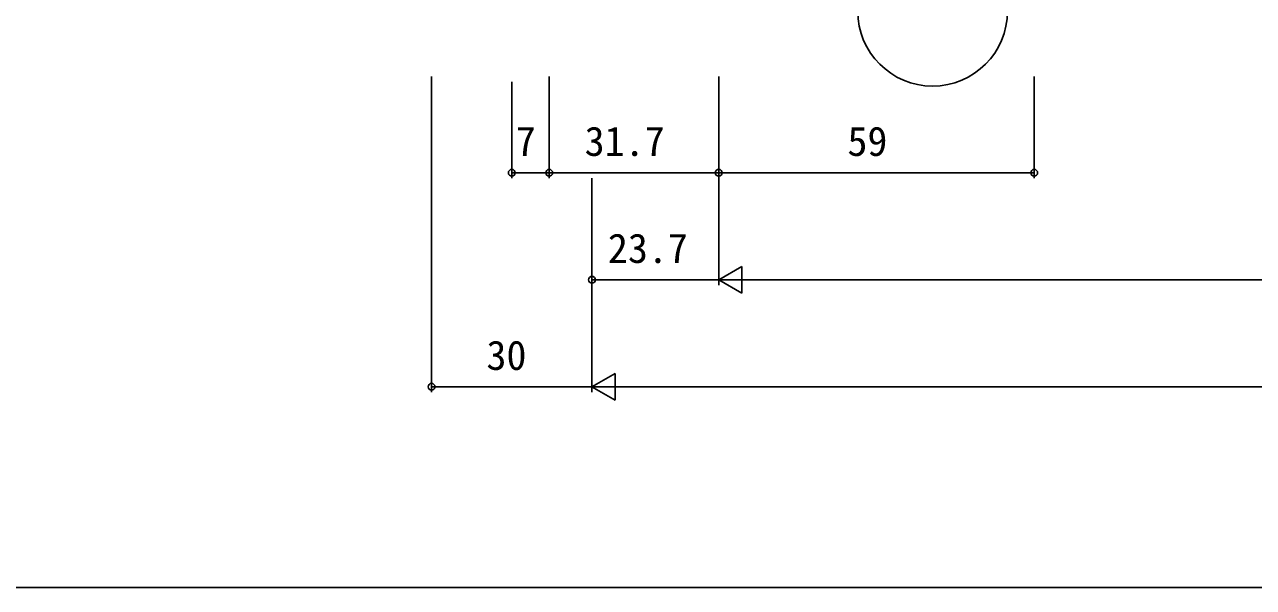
# Model space of a CAD drawing. Units: millimetres, scale not verified. Extents: x -437 to 438, y -281 to 279.
# Drawn here: x -135.3 to 94.5, y -281.3 to -176.1 of the extents above; entities that cross this region are included whole.
import ezdxf
from ezdxf.enums import TextEntityAlignment as Align

# ---------------------------------------------------------------- set-up
doc = ezdxf.new("R2010")
doc.units = ezdxf.units.MM
doc.header["$LTSCALE"] = 2
for name, color, linetype in [('0-5_YKK_13', 4, 'Continuous'), ('0-7_YKK_D', 6, 'Continuous'), ('0-8_YKK_ZWAK', 7, 'Continuous')]:
    doc.layers.add(name, color=color, linetype=linetype)
doc.styles.add('ＭＳ ゴシック', font='')
doc.styles.get('ＭＳ ゴシック').set_extended_font_data('MS Gothic')

msp = doc.modelspace()

# ---------------------------------------------------------------- linework, layer by layer
at = {"layer": '0-5_YKK_13'}
msp.add_circle((34.503, -173.6), 14, dxfattribs=at)
at = {"layer": '0-7_YKK_D'}
for p, q in [((-59.2, -185.8), (-59.2, -244.8)), ((-37.2, -185.8), (-37.2, -204.8)), ((-5.5, -185.8), (-5.5, -224.8)), ((-5.5, -185.8), (-5.5, -204.8)), ((-5.5, -185.8), (-5.5, -224.8)), ((-5.5, -185.8), (-5.5, -204.8)), ((53.5, -185.8), (53.5, -204.8)), ((-44.2, -186.8), (-44.2, -204.8)), ((-37.2, -186.8), (-37.2, -204.8)), ((-37.2, -203.8), (-44.2, -203.8)), ((-5.5, -203.8), (-37.2, -203.8)), ((-5.5, -203.8), (53.5, -203.8)), ((-29.2, -204.8), (-29.2, -244.8)), ((-29.2, -204.8), (-29.2, -224.8)), ((-29.2, -204.8), (-29.2, -244.8)), ((-5.5, -223.8), (-1.17, -221.3)), ((-1.17, -226.3), (-1.17, -221.3)), ((-29.2, -223.8), (-5.5, -223.8)), ((-5.5, -223.8), (-1.17, -226.3)), ((-5.5, -223.8), (3.16, -223.8)), ((-0.5, -223.8), (299.5, -223.8)), ((-29.2, -243.8), (-24.87, -241.3)), ((-24.87, -246.3), (-24.87, -241.3)), ((-29.2, -243.8), (-59.2, -243.8)), ((-29.2, -243.8), (-24.87, -246.3)), ((-29.2, -243.8), (-20.54, -243.8)), ((-24.2, -243.8), (323.2, -243.8))]:
    msp.add_line(p, q, dxfattribs=at)
for centre in [(-44.2, -203.8), (-37.2, -203.8), (-37.2, -203.8), (-5.5, -203.8), (-5.5, -203.8), (53.5, -203.8), (-29.2, -223.8), (-59.2, -243.8)]:
    msp.add_circle(centre, 0.637, dxfattribs=at)
at = {"layer": '0-8_YKK_ZWAK'}
msp.add_lwpolyline([(-436.8, -281.3), (438.2, -281.3), (438.2, 243.7)], dxfattribs=at)

# ---------------------------------------------------------------- texts
at = {"layer": '0-7_YKK_D', "style": 'ＭＳ ゴシック'}
for s, p in [('7', (-43.448, -202.3)), ('31.7', (-30.576, -202.3)), ('59', (18.567, -202.3)), ('23.7', (-26.226, -222.3)), ('30', (-48.941, -242.3))]:
    msp.add_text(s, height=5.499, dxfattribs=at).set_placement(p, align=Align.BOTTOM_LEFT)

doc.saveas('drawing.dxf')
